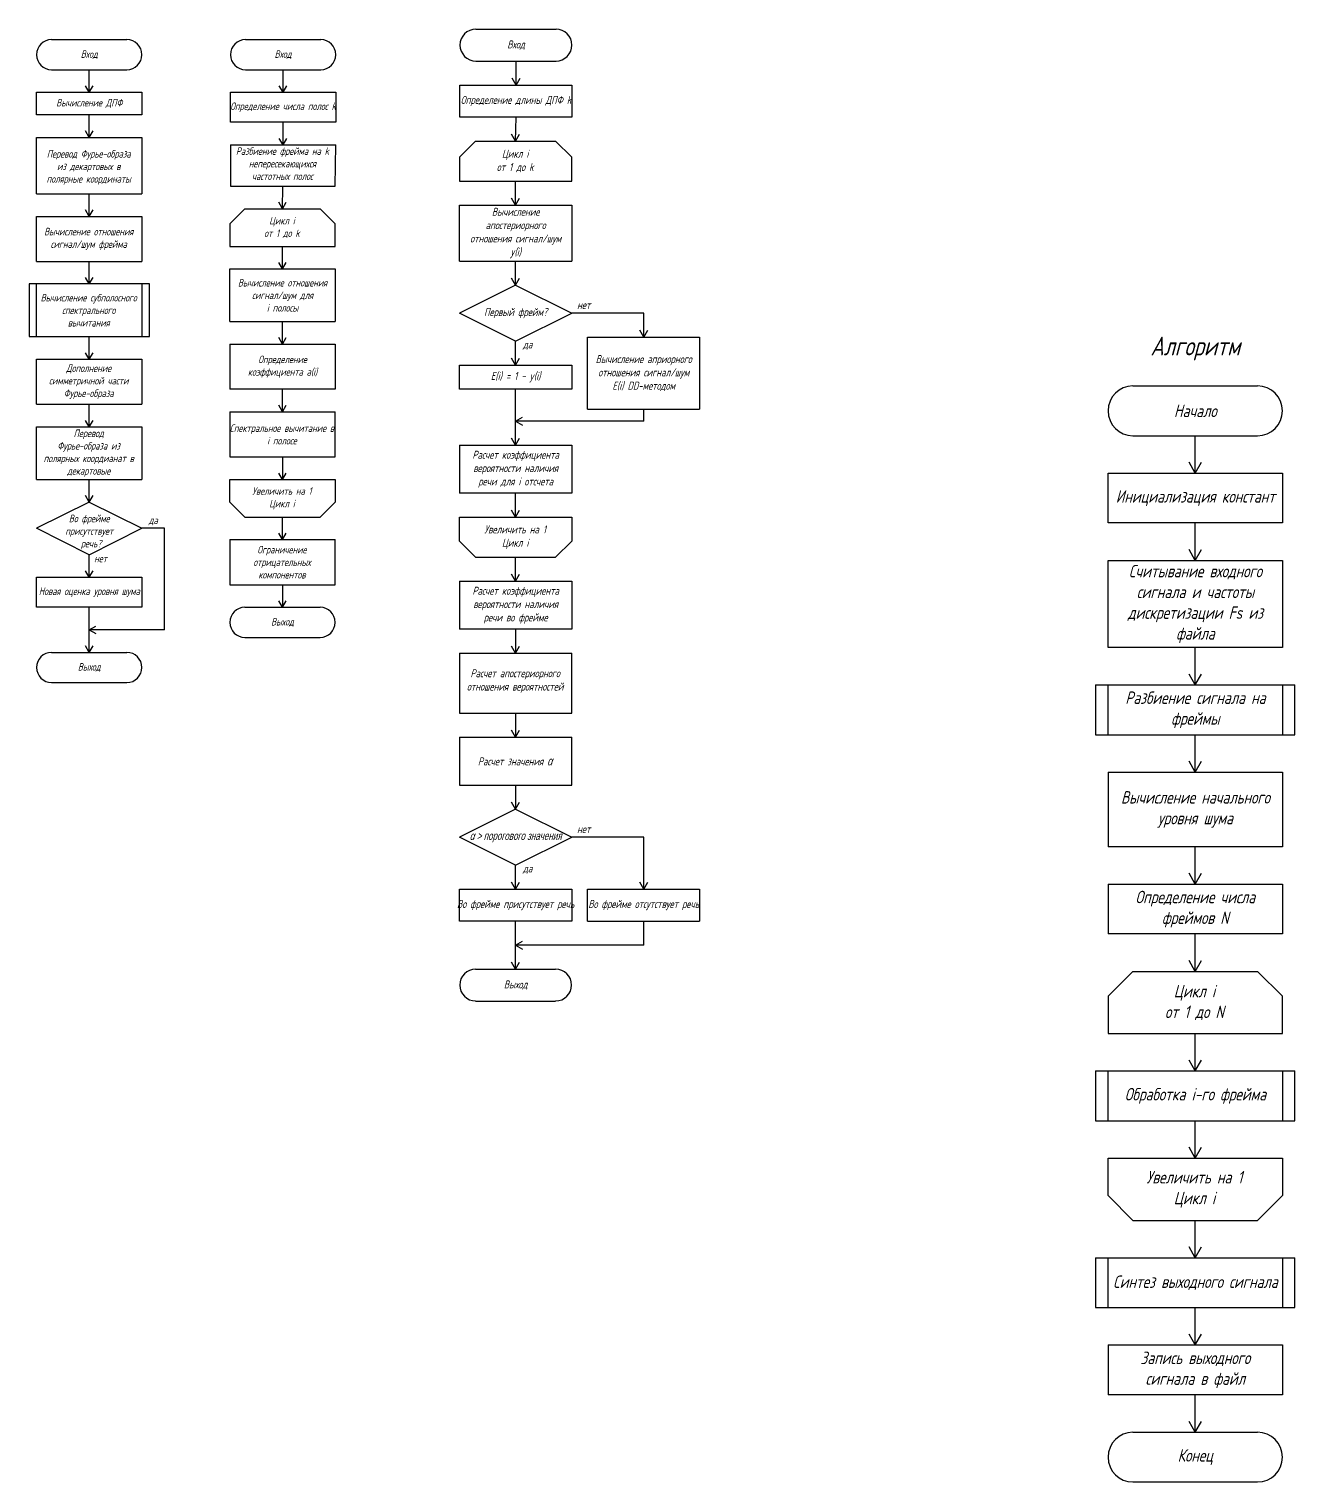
# Model space of a CAD drawing. Extents: x 100 to 3860, y -1735 to 768.
# Drawn here: x 904 to 1920, y -1309 to -142 of the extents above; entities that cross this region are included whole.
import ezdxf

# ---------------------------------------------------------------- set-up
doc = ezdxf.new("R2010")
doc.units = 0
doc.header["$MEASUREMENT"] = 0
doc.layers.get('0').update_dxf_attribs({"linetype": 'CONTINUOUS'})
doc.layers.add('текст', color=7, linetype='CONTINUOUS', lineweight=30)
doc.styles.add('стиль1', font='romans.shx', dxfattribs={"width": 0.75, "oblique": 15, "height": 3.5})

msp = doc.modelspace()

# ---------------------------------------------------------------- linework, layer by layer
for p, q in [((922, -150.6), (982.4, -150.6)), ((1077.7, -150.6), (1138, -150.6)), ((1262.6, -142.1), (1326.9, -142.1)), ((1262.6, -142.1), (1326.9, -142.1)), ((922, -174.8), (982.4, -174.8)), ((952.2, -192.9), (952.2, -174.8)), ((1077.7, -174.8), (1138, -174.8)), ((1107.8, -192.9), (1107.8, -174.8)), ((1262.6, -167.8), (1326.9, -167.8)), ((1262.6, -167.8), (1326.9, -167.8)), ((1294.8, -187.1), (1294.8, -167.8)), ((1294.8, -187.1), (1294.8, -167.8)), ((1294.8, -187.1), (1291.6, -181.5)), ((1294.8, -187.1), (1291.6, -181.5)), ((1294.8, -187.1), (1298, -181.5)), ((1294.8, -187.1), (1298, -181.5)), ((910, -192.9), (994.5, -192.9)), ((910, -211), (910, -192.9)), ((952.2, -192.9), (949.2, -187.6)), ((952.2, -192.9), (955.3, -187.6)), ((994.5, -192.9), (994.5, -211)), ((1065.6, -192.9), (1150.1, -192.9)), ((1065.6, -217), (1065.6, -192.9)), ((1107.8, -192.9), (1104.8, -187.6)), ((1107.8, -192.9), (1110.9, -187.6)), ((1150.1, -192.9), (1150.1, -217)), ((1249.8, -187.1), (1339.7, -187.1)), ((1249.8, -212.8), (1249.8, -187.1)), ((1249.8, -187.1), (1339.7, -187.1)), ((1249.8, -212.8), (1249.8, -187.1)), ((1339.7, -187.1), (1339.7, -212.8)), ((1339.7, -187.1), (1339.7, -212.8)), ((994.5, -211), (910, -211)), ((952.2, -229.1), (952.2, -211)), ((1150.1, -217), (1065.6, -217)), ((1107.8, -235.1), (1107.8, -217)), ((1339.7, -212.8), (1249.8, -212.8)), ((1339.7, -212.8), (1249.8, -212.8)), ((1294.5, -232.1), (1294.8, -212.8)), ((1294.5, -232.1), (1294.8, -212.8)), ((910, -229.1), (994.5, -229.1)), ((910, -274.4), (910, -229.1)), ((952.2, -229.1), (949.2, -223.9)), ((952.2, -229.1), (955.3, -223.9)), ((994.5, -229.1), (994.5, -274.4)), ((1107.8, -235.1), (1104.8, -229.9)), ((1107.8, -235.1), (1110.9, -229.9)), ((1262.4, -232.1), (1249.5, -244.9)), ((1262.4, -232.1), (1249.5, -244.9)), ((1262.4, -232.1), (1326.6, -232.1)), ((1262.4, -232.1), (1326.6, -232.1)), ((1294.5, -232.1), (1291.3, -226.5)), ((1294.5, -232.1), (1291.3, -226.5)), ((1294.5, -232.1), (1297.7, -226.5)), ((1294.5, -232.1), (1297.7, -226.5)), ((1326.6, -232.1), (1339.5, -244.9)), ((1326.6, -232.1), (1339.5, -244.9)), ((1065.6, -235.1), (1150.1, -235.1)), ((1065.6, -235.1), (1065.6, -268.3)), ((1149.6, -268.3), (1150.1, -235.1)), ((1249.5, -244.9), (1249.5, -264.2)), ((1249.5, -244.9), (1249.5, -264.2)), ((1339.5, -264.2), (1339.5, -244.9)), ((1339.5, -264.2), (1339.5, -244.9)), ((1249.5, -264.2), (1339.5, -264.2)), ((1249.5, -264.2), (1339.5, -264.2)), ((1294.5, -283.4), (1294.5, -264.2)), ((1294.5, -283.4), (1294.5, -264.2)), ((910, -274.4), (994.5, -274.4)), ((952.2, -292.5), (952.2, -274.4)), ((1065.6, -268.3), (1149.6, -268.3)), ((1107.3, -286.4), (1107.6, -268.3)), ((1294.5, -283.4), (1291.3, -277.9)), ((1294.5, -283.4), (1291.3, -277.9)), ((1294.5, -283.4), (1297.7, -277.9)), ((1294.5, -283.4), (1297.7, -277.9)), ((952.2, -292.5), (949.2, -287.3)), ((952.2, -292.5), (955.3, -287.3)), ((1077.2, -286.4), (1065.1, -298.5)), ((1077.2, -286.4), (1137.5, -286.4)), ((1107.3, -286.4), (1104.3, -281.2)), ((1107.3, -286.4), (1110.4, -281.2)), ((1137.5, -286.4), (1149.6, -298.5)), ((1249.5, -283.4), (1339.5, -283.4)), ((1249.5, -328.4), (1249.5, -283.4)), ((1249.5, -283.4), (1339.5, -283.4)), ((1249.5, -328.4), (1249.5, -283.4)), ((1339.5, -283.4), (1339.5, -328.4)), ((1339.5, -283.4), (1339.5, -328.4)), ((910, -292.5), (994.5, -292.5)), ((910, -328.7), (910, -292.5)), ((994.5, -292.5), (994.5, -328.7)), ((1065.1, -298.5), (1065.1, -316.6)), ((1149.6, -316.6), (1149.6, -298.5)), ((1065.1, -316.6), (1149.6, -316.6)), ((1107.3, -334.7), (1107.3, -316.6)), ((910, -328.7), (994.5, -328.7)), ((952.2, -346.8), (952.2, -328.7)), ((1065.1, -334.7), (1149.6, -334.7)), ((1065.1, -377), (1065.1, -334.7)), ((1107.3, -334.7), (1104.3, -329.5)), ((1107.3, -334.7), (1110.4, -329.5)), ((1149.6, -334.7), (1149.6, -377)), ((1249.5, -328.4), (1339.5, -328.4)), ((1249.5, -328.4), (1339.5, -328.4)), ((1294.5, -347.7), (1294.5, -328.4)), ((1294.5, -347.7), (1294.5, -328.4)), ((903.9, -346.8), (903.9, -389.1)), ((1000.5, -346.8), (903.9, -346.8)), ((910, -389.1), (910, -346.8)), ((952.2, -346.8), (949.2, -341.6)), ((952.2, -346.8), (955.3, -341.6)), ((994.5, -346.8), (994.5, -389.1)), ((1000.5, -389.1), (1000.5, -346.8)), ((1294.5, -347.7), (1249.5, -370.2)), ((1294.5, -347.7), (1249.5, -370.2)), ((1294.5, -347.7), (1291.3, -342.1)), ((1294.5, -347.7), (1291.3, -342.1)), ((1294.5, -347.7), (1297.7, -342.1)), ((1294.5, -347.7), (1297.7, -342.1)), ((1294.5, -347.7), (1339.5, -370.2)), ((1294.5, -347.7), (1339.5, -370.2)), ((1294.5, -392.6), (1249.5, -370.2)), ((1294.5, -392.6), (1249.5, -370.2)), ((1294.5, -392.6), (1339.5, -370.2)), ((1294.5, -392.6), (1339.5, -370.2)), ((1397.3, -370.2), (1339.5, -370.2)), ((1397.3, -370.2), (1339.5, -370.2)), ((1397.3, -389.4), (1397.3, -370.2)), ((1397.3, -389.4), (1397.3, -370.2)), ((1065.1, -377), (1149.6, -377)), ((1107.3, -395.1), (1107.3, -377)), ((1397.3, -389.4), (1394.1, -383.9)), ((1397.3, -389.4), (1394.1, -383.9)), ((1397.3, -389.4), (1400.5, -383.9)), ((1397.3, -389.4), (1400.5, -383.9)), ((903.9, -389.1), (1000.5, -389.1)), ((952.2, -407.2), (952.2, -389.1)), ((1065.1, -395.1), (1149.6, -395.1)), ((1065.1, -395.1), (1065.1, -431.3)), ((1107.3, -395.1), (1104.3, -389.9)), ((1107.3, -395.1), (1110.4, -389.9)), ((1149.6, -395.1), (1149.6, -431.3)), ((1294.5, -411.9), (1294.5, -392.6)), ((1294.5, -411.9), (1294.5, -392.6)), ((1352.3, -389.4), (1442.2, -389.4)), ((1352.3, -447.2), (1352.3, -389.4)), ((1352.3, -389.4), (1442.2, -389.4)), ((1352.3, -447.2), (1352.3, -389.4)), ((1442.2, -389.4), (1442.2, -447.2)), ((1442.2, -389.4), (1442.2, -447.2)), ((910, -407.2), (994.5, -407.2)), ((910, -443.4), (910, -407.2)), ((952.2, -407.2), (949.2, -402)), ((952.2, -407.2), (955.3, -402)), ((994.5, -407.2), (994.5, -443.4)), ((1294.5, -411.9), (1291.3, -406.4)), ((1294.5, -411.9), (1291.3, -406.4)), ((1294.5, -411.9), (1297.7, -406.4)), ((1294.5, -411.9), (1297.7, -406.4)), ((1249.5, -411.9), (1339.5, -411.9)), ((1249.5, -431.2), (1249.5, -411.9)), ((1249.5, -411.9), (1339.5, -411.9)), ((1249.5, -431.2), (1249.5, -411.9)), ((1339.5, -411.9), (1339.5, -431.2)), ((1339.5, -411.9), (1339.5, -431.2)), ((1149.6, -431.3), (1065.1, -431.3)), ((1107.3, -449.4), (1107.3, -431.3)), ((1339.5, -431.2), (1249.5, -431.2)), ((1339.5, -431.2), (1249.5, -431.2)), ((1294.5, -476.2), (1294.5, -431.2)), ((1294.5, -476.2), (1294.5, -431.2)), ((1790, -428.7), (1890, -428.7)), ((910, -443.4), (994.5, -443.4)), ((952.2, -461.5), (952.2, -443.4)), ((1065.1, -449.4), (1149.6, -449.4)), ((1065.1, -449.4), (1065.1, -485.7)), ((1107.3, -449.4), (1104.3, -444.2)), ((1107.3, -449.4), (1110.4, -444.2)), ((1149.6, -485.7), (1149.6, -449.4)), ((1294.5, -456.9), (1300.1, -453.7)), ((1294.5, -456.9), (1300.1, -453.7)), ((1352.3, -447.2), (1442.2, -447.2)), ((1352.3, -447.2), (1442.2, -447.2)), ((1397.3, -456.9), (1397.3, -447.2)), ((1397.3, -456.9), (1397.3, -447.2)), ((910, -461.5), (994.5, -461.5)), ((910, -503.8), (910, -461.5)), ((952.2, -461.5), (949.2, -456.3)), ((952.2, -461.5), (955.3, -456.3)), ((994.5, -461.5), (994.5, -503.8)), ((1397.3, -456.9), (1294.5, -456.9)), ((1294.5, -456.9), (1300.1, -460.1)), ((1397.3, -456.9), (1294.5, -456.9)), ((1294.5, -456.9), (1300.1, -460.1)), ((1249.5, -476.2), (1339.5, -476.2)), ((1249.5, -476.2), (1249.5, -514.7)), ((1249.5, -476.2), (1339.5, -476.2)), ((1249.5, -476.2), (1249.5, -514.7)), ((1294.5, -476.2), (1291.3, -470.6)), ((1294.5, -476.2), (1291.3, -470.6)), ((1294.5, -476.2), (1297.7, -470.6)), ((1294.5, -476.2), (1297.7, -470.6)), ((1339.5, -476.2), (1339.5, -514.7)), ((1339.5, -476.2), (1339.5, -514.7)), ((1790, -468.7), (1890, -468.7)), ((1840, -498.7), (1840, -468.7)), ((1065.1, -485.7), (1149.6, -485.7)), ((1107.3, -485.7), (1107.3, -503.8)), ((1107.3, -503.8), (1104.3, -498.6)), ((1107.3, -503.8), (1110.4, -498.6)), ((1770, -498.7), (1910, -498.7)), ((1770, -538.7), (1770, -498.7)), ((1840, -498.7), (1835, -490)), ((1840, -498.7), (1845, -490)), ((1910, -498.7), (1910, -538.7)), ((910, -503.8), (994.5, -503.8)), ((952.2, -521.9), (952.2, -503.8)), ((1065.1, -521.9), (1065.1, -503.8)), ((1065.1, -503.8), (1149.6, -503.8)), ((1149.6, -503.8), (1149.6, -521.9)), ((952.2, -521.9), (910, -543)), ((952.2, -521.9), (949.2, -516.7)), ((952.2, -521.9), (955.3, -516.7)), ((952.2, -521.9), (994.5, -543)), ((1077.2, -534), (1065.1, -521.9)), ((1137.5, -534), (1149.6, -521.9)), ((1339.5, -514.7), (1249.5, -514.7)), ((1339.5, -514.7), (1249.5, -514.7)), ((1294.5, -534), (1294.5, -514.7)), ((1294.5, -534), (1294.5, -514.7)), ((1077.2, -534), (1137.5, -534)), ((1107.3, -552.1), (1107.3, -534)), ((1249.5, -553.3), (1249.5, -534)), ((1249.5, -534), (1339.5, -534)), ((1249.5, -553.3), (1249.5, -534)), ((1249.5, -534), (1339.5, -534)), ((1294.5, -534), (1291.3, -528.4)), ((1294.5, -534), (1291.3, -528.4)), ((1294.5, -534), (1297.7, -528.4)), ((1294.5, -534), (1297.7, -528.4)), ((1339.5, -534), (1339.5, -553.3)), ((1339.5, -534), (1339.5, -553.3)), ((952.2, -564.2), (910, -543)), ((952.2, -564.2), (994.5, -543)), ((1012.6, -543), (994.5, -543)), ((1012.6, -624.5), (1012.6, -543)), ((1107.3, -552.1), (1104.3, -546.8)), ((1107.3, -552.1), (1110.4, -546.8)), ((1910, -538.7), (1770, -538.7)), ((1840, -568.7), (1840, -538.7)), ((1065.1, -552.1), (1149.6, -552.1)), ((1065.1, -552.1), (1065.1, -588.3)), ((1149.6, -588.3), (1149.6, -552.1)), ((1262.4, -566.1), (1249.5, -553.3)), ((1262.4, -566.1), (1249.5, -553.3)), ((1326.6, -566.1), (1339.5, -553.3)), ((1326.6, -566.1), (1339.5, -553.3)), ((952.2, -582.3), (952.2, -564.2)), ((1262.4, -566.1), (1326.6, -566.1)), ((1262.4, -566.1), (1326.6, -566.1)), ((1294.5, -585.4), (1294.5, -566.1)), ((1294.5, -585.4), (1294.5, -566.1)), ((1770, -568.7), (1910, -568.7)), ((1770, -638.7), (1770, -568.7)), ((1840, -568.7), (1835, -560)), ((1840, -568.7), (1845, -560)), ((1910, -568.7), (1910, -638.7)), ((910, -582.3), (994.5, -582.3)), ((910, -606.4), (910, -582.3)), ((952.2, -582.3), (949.2, -577)), ((952.2, -582.3), (955.3, -577)), ((994.5, -582.3), (994.5, -606.4)), ((1294.5, -585.4), (1291.3, -579.8)), ((1294.5, -585.4), (1291.3, -579.8)), ((1294.5, -585.4), (1297.7, -579.8)), ((1294.5, -585.4), (1297.7, -579.8)), ((1065.1, -588.3), (1149.6, -588.3)), ((1107.3, -588.3), (1107.3, -606.4)), ((1249.5, -585.4), (1339.5, -585.4)), ((1249.5, -585.4), (1249.5, -623.9)), ((1249.5, -585.4), (1339.5, -585.4)), ((1249.5, -585.4), (1249.5, -623.9)), ((1339.5, -585.4), (1339.5, -623.9)), ((1339.5, -585.4), (1339.5, -623.9)), ((994.5, -606.4), (910, -606.4)), ((952.2, -642.6), (952.2, -606.4)), ((1077.2, -606.4), (1137.5, -606.4)), ((1107.3, -606.4), (1104.3, -601.2)), ((1107.3, -606.4), (1110.4, -601.2)), ((952.2, -624.5), (957.5, -621.5)), ((952.2, -624.5), (957.5, -627.5)), ((1012.6, -624.5), (952.2, -624.5)), ((1339.5, -623.9), (1249.5, -623.9)), ((1339.5, -623.9), (1249.5, -623.9)), ((1294.5, -623.9), (1294.5, -643.2)), ((1294.5, -623.9), (1294.5, -643.2)), ((952.2, -642.6), (949.2, -637.4)), ((952.2, -642.6), (955.3, -637.4)), ((1077.2, -630.6), (1137.5, -630.6)), ((1294.5, -643.2), (1291.3, -637.6)), ((1294.5, -643.2), (1291.3, -637.6)), ((1294.5, -643.2), (1297.7, -637.6)), ((1294.5, -643.2), (1297.7, -637.6)), ((1910, -638.7), (1770, -638.7)), ((1840, -668.7), (1840, -638.7)), ((922, -642.6), (982.4, -642.6)), ((1249.5, -643.2), (1339.5, -643.2)), ((1249.5, -643.2), (1249.5, -691.4)), ((1249.5, -643.2), (1339.5, -643.2)), ((1249.5, -643.2), (1249.5, -691.4)), ((1339.5, -691.4), (1339.5, -643.2)), ((1339.5, -691.4), (1339.5, -643.2)), ((1840, -668.7), (1835, -660)), ((1840, -668.7), (1845, -660)), ((922, -666.8), (982.4, -666.8)), ((1760, -668.7), (1920, -668.7)), ((1760, -668.7), (1760, -708.7)), ((1770, -708.7), (1770, -668.7)), ((1910, -668.7), (1910, -708.7)), ((1920, -708.7), (1920, -668.7)), ((1249.5, -691.4), (1339.5, -691.4)), ((1249.5, -691.4), (1339.5, -691.4)), ((1294.5, -691.4), (1294.5, -710.6)), ((1294.5, -691.4), (1294.5, -710.6)), ((1249.5, -710.6), (1339.5, -710.6)), ((1249.5, -710.6), (1249.5, -749.2)), ((1249.5, -710.6), (1339.5, -710.6)), ((1249.5, -710.6), (1249.5, -749.2)), ((1294.5, -710.6), (1291.3, -705.1)), ((1294.5, -710.6), (1291.3, -705.1)), ((1294.5, -710.6), (1297.7, -705.1)), ((1294.5, -710.6), (1297.7, -705.1)), ((1339.5, -749.2), (1339.5, -710.6)), ((1339.5, -749.2), (1339.5, -710.6)), ((1760, -708.7), (1920, -708.7)), ((1840, -738.7), (1840, -708.7)), ((1840, -738.7), (1835, -730)), ((1840, -738.7), (1845, -730)), ((1770, -738.7), (1910, -738.7)), ((1770, -738.7), (1770, -798.7)), ((1910, -738.7), (1910, -798.7)), ((1249.5, -749.2), (1339.5, -749.2)), ((1249.5, -749.2), (1339.5, -749.2)), ((1294.5, -749.2), (1294.5, -768.5)), ((1294.5, -749.2), (1294.5, -768.5)), ((1294.5, -768.5), (1249.5, -790.9)), ((1294.5, -768.5), (1249.5, -790.9)), ((1294.5, -768.5), (1291.3, -762.9)), ((1294.5, -768.5), (1291.3, -762.9)), ((1294.5, -768.5), (1297.7, -762.9)), ((1294.5, -768.5), (1297.7, -762.9)), ((1294.5, -768.5), (1339.5, -790.9)), ((1294.5, -768.5), (1339.5, -790.9)), ((1294.5, -813.4), (1249.5, -790.9)), ((1294.5, -813.4), (1249.5, -790.9)), ((1294.5, -813.4), (1339.5, -790.9)), ((1294.5, -813.4), (1339.5, -790.9)), ((1397.3, -790.9), (1339.5, -790.9)), ((1397.3, -790.9), (1339.5, -790.9)), ((1397.3, -832.7), (1397.3, -790.9)), ((1397.3, -832.7), (1397.3, -790.9)), ((1910, -798.7), (1770, -798.7)), ((1840, -828.7), (1840, -798.7)), ((1294.5, -832.7), (1294.5, -813.4)), ((1294.5, -832.7), (1294.5, -813.4)), ((1294.5, -832.7), (1291.3, -827.1)), ((1294.5, -832.7), (1291.3, -827.1)), ((1294.5, -832.7), (1297.7, -827.1)), ((1294.5, -832.7), (1297.7, -827.1)), ((1397.3, -832.7), (1394.1, -827.1)), ((1397.3, -832.7), (1394.1, -827.1)), ((1397.3, -832.7), (1400.5, -827.1)), ((1397.3, -832.7), (1400.5, -827.1)), ((1840, -828.7), (1835, -820)), ((1840, -828.7), (1845, -820)), ((1249.5, -832.7), (1339.5, -832.7)), ((1249.5, -858.4), (1249.5, -832.7)), ((1249.5, -832.7), (1339.5, -832.7)), ((1249.5, -858.4), (1249.5, -832.7)), ((1339.5, -832.7), (1339.5, -858.4)), ((1339.5, -832.7), (1339.5, -858.4)), ((1352.3, -832.7), (1442.2, -832.7)), ((1352.3, -858.4), (1352.3, -832.7)), ((1352.3, -832.7), (1442.2, -832.7)), ((1352.3, -858.4), (1352.3, -832.7)), ((1442.2, -832.7), (1442.2, -858.4)), ((1442.2, -832.7), (1442.2, -858.4)), ((1770, -828.7), (1910, -828.7)), ((1770, -828.7), (1770, -868.7)), ((1910, -828.7), (1910, -868.7)), ((1339.5, -858.4), (1249.5, -858.4)), ((1339.5, -858.4), (1249.5, -858.4)), ((1294.5, -896.9), (1294.5, -858.4)), ((1294.5, -896.9), (1294.5, -858.4)), ((1352.3, -858.4), (1442.2, -858.4)), ((1352.3, -858.4), (1442.2, -858.4)), ((1397.3, -877.6), (1397.3, -858.4)), ((1397.3, -877.6), (1397.3, -858.4)), ((1294.5, -877.6), (1300.1, -874.4)), ((1294.5, -877.6), (1300.1, -874.4)), ((1910, -868.7), (1770, -868.7)), ((1840, -898.7), (1840, -868.7)), ((1397.3, -877.6), (1294.5, -877.6)), ((1294.5, -877.6), (1300.1, -880.8)), ((1397.3, -877.6), (1294.5, -877.6)), ((1294.5, -877.6), (1300.1, -880.8)), ((1262.4, -896.9), (1326.6, -896.9)), ((1262.4, -896.9), (1326.6, -896.9)), ((1294.5, -896.9), (1291.3, -891.3)), ((1294.5, -896.9), (1291.3, -891.3)), ((1294.5, -896.9), (1297.7, -891.3)), ((1294.5, -896.9), (1297.7, -891.3)), ((1840, -898.7), (1835, -890)), ((1840, -898.7), (1845, -890)), ((1790, -898.7), (1770, -918.7)), ((1790, -898.7), (1890, -898.7)), ((1890, -898.7), (1910, -918.7)), ((1770, -918.7), (1770, -948.7)), ((1910, -948.7), (1910, -918.7)), ((1262.4, -922.6), (1326.6, -922.6)), ((1262.4, -922.6), (1326.6, -922.6)), ((1770, -948.7), (1910, -948.7)), ((1840, -978.7), (1840, -948.7)), ((1760, -978.7), (1920, -978.7)), ((1760, -978.7), (1760, -1018.7)), ((1770, -1018.7), (1770, -978.7)), ((1840, -978.7), (1835, -970)), ((1840, -978.7), (1845, -970)), ((1910, -978.7), (1910, -1018.7)), ((1920, -1018.7), (1920, -978.7)), ((1760, -1018.7), (1920, -1018.7)), ((1840, -1048.7), (1840, -1018.7)), ((1770, -1078.7), (1770, -1048.7)), ((1770, -1048.7), (1910, -1048.7)), ((1840, -1048.7), (1835, -1040)), ((1840, -1048.7), (1845, -1040)), ((1910, -1048.7), (1910, -1078.7)), ((1790, -1098.7), (1770, -1078.7)), ((1890, -1098.7), (1910, -1078.7)), ((1790, -1098.7), (1890, -1098.7)), ((1840, -1128.7), (1840, -1098.7)), ((1760, -1128.7), (1920, -1128.7)), ((1760, -1128.7), (1760, -1168.7)), ((1770, -1168.7), (1770, -1128.7)), ((1840, -1128.7), (1835, -1120)), ((1840, -1128.7), (1845, -1120)), ((1910, -1128.7), (1910, -1168.7)), ((1920, -1168.7), (1920, -1128.7)), ((1760, -1168.7), (1920, -1168.7)), ((1840, -1198.7), (1840, -1168.7)), ((1770, -1198.7), (1910, -1198.7)), ((1770, -1198.7), (1770, -1238.7)), ((1840, -1198.7), (1835, -1190)), ((1840, -1198.7), (1845, -1190)), ((1910, -1198.7), (1910, -1238.7)), ((1910, -1238.7), (1770, -1238.7)), ((1840, -1268.7), (1840, -1238.7)), ((1790, -1268.7), (1890, -1268.7)), ((1840, -1268.7), (1835, -1260)), ((1840, -1268.7), (1845, -1260)), ((1790, -1308.7), (1890, -1308.7))]:
    msp.add_line(p, q)
for centre, radius, start, end in [((922, -162.7), 12.1, 90, 270), ((982.4, -162.7), 12.1, 270, 90), ((1077.7, -162.7), 12.1, 90, 270), ((1138, -162.7), 12.1, 270, 90), ((1262.6, -155), 12.8, 90, 270), ((1262.6, -155), 12.8, 90, 270), ((1326.9, -155), 12.8, 270, 90), ((1326.9, -155), 12.8, 270, 90), ((1790, -448.7), 20, 90, 270), ((1890, -448.7), 20, 270, 90), ((1077.2, -618.5), 12.1, 90, 270), ((1137.5, -618.5), 12.1, 270, 90), ((922, -654.7), 12.1, 90, 270), ((982.4, -654.7), 12.1, 270, 90), ((1262.4, -909.7), 12.8, 90, 270), ((1262.4, -909.7), 12.8, 90, 270), ((1326.6, -909.7), 12.8, 270, 90), ((1326.6, -909.7), 12.8, 270, 90), ((1790, -1288.7), 20, 90, 270), ((1890, -1288.7), 20, 270, 90)]:
    msp.add_arc(centre, radius, start, end)

# ---------------------------------------------------------------- texts
at = {"layer": 'текст', "attachment_point": 5, "style": 'стиль1'}
for s, width, gutter_width, heights, insert, char_height in [('\\pxqc;Вход', 64.318, 11.2, [6.72], (1294.8, -155), 6.42), ('\\pxqc;Вход', 64.318, 11.2, [6.72], (1294.8, -155), 6.42), ('\\pxqc;Вход', 60.449, 10.6, [6.31], (952.2, -162.7), 6.04), ('\\pxqc;Вход', 60.449, 10.6, [6.31], (1107.8, -162.7), 6.04), ('\\pxqc;Вычисление ДПФ', 83.726, 10.6, [23.5], (952.3, -201.9), 6.037), ('\\pxqc;Определение длины ДПФ k', 90.994, 11.2, [44.1], (1294.8, -199.9), 6.424), ('\\pxqc;Определение длины ДПФ k', 90.994, 11.2, [44.1], (1294.8, -199.9), 6.424), ('\\pxqc;Определение числа полос k', 85.521, 10.6, [41.4], (1107.8, -204.9), 6.037), ('\\pxqc;Перевод Фурье-образа из декартовых в полярные координаты ', 81.582, 10.6, [48.8], (951.8, -253.2), 6.037), ('\\pxqc;Разбиение фрейма на k непересекающихся частотных полос', 85.521, 10.6, [26.8], (1107.3, -250.2), 6.037), ('\\pxqc;Цикл i\\Pот 1 до k', 89.084, 11.2, [25], (1294.1, -248.1), 6.424), ('\\pxqc;Цикл i\\Pот 1 до k', 89.084, 11.2, [25], (1294.1, -248.1), 6.424), ('\\pxqc;Вычисление апостериорного отношения сигнал/шум y(i)', 89.084, 11.2, [51.8], (1294.5, -305.9), 6.424), ('\\pxqc;Вычисление апостериорного отношения сигнал/шум y(i)', 89.084, 11.2, [51.8], (1294.5, -305.9), 6.424), ('\\pxqc;Вычисление отношения сигнал/шум фрейма', 83.726, 10.6, [34.5], (951.8, -310.6), 6.037), ('\\pxqc;Цикл i\\Pот 1 до k', 83.726, 10.6, [23.5], (1106.9, -301.5), 6.037), ('\\pxqc;Вычисление отношения сигнал/шум для \\Pi полосы', 83.726, 10.6, [54.3], (1107.4, -355.9), 6.037), ('\\pxqc;Вычисление субполосного спектрального вычитания', 83.726, 10.6, [39.3], (951.8, -367.9), 6.037), ('\\pxqc;Первый фрейм?', 89.084, 11.2, [9.14], (1294.5, -370.2), 6.424), ('\\pxqc;Первый фрейм?', 89.084, 11.2, [9.14], (1294.5, -370.2), 6.424), ('\\pxqc;нет', 19.063, 11.2, [9.14], (1349.1, -363.7), 6.42), ('\\pxqc;нет', 19.063, 11.2, [9.14], (1349.1, -363.7), 6.42), ('\\pxqc;да', 19.063, 11.2, [9.14], (1304.1, -395.9), 6.42), ('\\pxqc;да', 19.063, 11.2, [9.14], (1304.1, -395.9), 6.42), ('\\pxqc;Алгоритм', 100.129, 17.5, [10.5], (1840, -398.7), 15), ('\\pxqc;Определение коэффициента a(i) ', 83.726, 10.6, [31.4], (1107.4, -413.2), 6.037), ('\\pxqc;Вычисление априорного отношения сигнал/шум E(i) DD-методом', 89.084, 11.2, [57.3], (1397.3, -418.3), 6.424), ('\\pxqc;Вычисление априорного отношения сигнал/шум E(i) DD-методом', 89.084, 11.2, [57.3], (1397.3, -418.3), 6.424), ('\\pxqc;Дополнение симметричной части Фурье-образа', 83.726, 10.6, [34.5], (951.8, -425.3), 6.037), ('\\pxqc;E(i) = 1 - y(i)', 89.456, 11.2, [8.27], (1294.5, -421.6), 6.424), ('\\pxqc;E(i) = 1 - y(i)', 89.456, 11.2, [8.27], (1294.5, -421.6), 6.424), ('\\pxqc;Начало', 100.129, 17.5, [10.5], (1840, -448.7), 10), ('\\pxqc;Перевод \\PФурье-образа из полярных коордианат в декартовые ', 83.726, 10.6, [40.3], (951.8, -482.6), 6.037), ('\\pxqc;Спектральное вычитание в \\Pi полосе', 79.295, 10.6, [31.4], (1106.9, -467.6), 6.037), ('\\pxqc;Расчет коэффициента вероятности наличия речи для i отсчета', 89.084, 11.2, [33.4], (1294.5, -495.5), 6.424), ('\\pxqc;Расчет коэффициента вероятности наличия речи для i отсчета', 89.084, 11.2, [33.4], (1294.5, -495.5), 6.424), ('\\pxqc;Увеличить на 1\\PЦикл i', 83.726, 10.6, [23.5], (1106.9, -518.9), 6.037), ('\\pxqc;Инициализация констант', 138.684, 17.5, [38.9], (1840.1, -518.7), 10), ('\\pxqc;Во фрейме \\P\\pq*;присутствует \\P\\pqc; речь?', 83.726, 10.6, [46], (952.2, -546), 6.037), ('\\pxqc;да', 17.917, 10.6, [8.59], (1003.6, -537), 6.04), ('\\pxqc;Увеличить на 1\\PЦикл i', 89.084, 11.2, [25], (1294.1, -550.1), 6.424), ('\\pxqc;Увеличить на 1\\PЦикл i', 89.084, 11.2, [25], (1294.1, -550.1), 6.424), ('\\pxqc;Ограничение отрицательных компонентов', 79.295, 10.6, [31.4], (1106.9, -570.2), 6.037), ('\\pxqc;нет', 17.917, 10.6, [8.59], (961.3, -567.2), 6.04), ('\\pxqc;Считывание входного сигнала и частоты дискретизации Fs из файла', 139.263, 17.5, [70.7], (1840.1, -603.7), 10), ('\\pxqc;Новая оценка уровня шума', 84.075, 10.6, [42.7], (952.3, -594.3), 6.037), ('\\pxqc;Расчет коэффициента вероятности наличия речи во фрейме', 89.084, 11.2, [33.4], (1294.5, -604.7), 6.424), ('\\pxqc;Расчет коэффициента вероятности наличия речи во фрейме', 89.084, 11.2, [33.4], (1294.5, -604.7), 6.424), ('\\pxqc;Выход', 60.449, 10.6, [6.31], (1107.3, -618.5), 6.037), ('\\pxqc;Выход', 60.449, 10.6, [6.31], (952.2, -654.7), 6.037), ('\\pxqc;Расчет апостериорного отношения вероятностей', 84.37, 11.2, [42.4], (1294.1, -665.6), 6.424), ('\\pxqc;Расчет апостериорного отношения вероятностей', 84.37, 11.2, [42.4], (1294.1, -665.6), 6.424), ('\\pxqc;Разбиение сигнала на фреймы', 138.684, 17.5, [38.9], (1840.1, -688.7), 10), ('Расчет значения {\\fArial|b0|i0|c0|p34;\\H1.08333x;α}', 84.37, 11.2, [33.4], (1294.1, -729.9), 6.424), ('\\pxqc;Вычисление начального уровня шума', 138.684, 17.5, [52], (1840.1, -768.7), 10), ('{\\fArial|b0|i0|c0|p34;α\\fMS Shell Dlg 2|b0|i0|c204|p0; \\fMS Shell Dlg 2|b0|i0|c0|p0;> \\fMS Shell Dlg 2|b0|i0|c204|p0;порогового значения}', 89.084, 11.2, [23.3], (1294.5, -790.9), 6.4235), ('{\\fArial|b0|i0|c0|p34;α\\fMS Shell Dlg 2|b0|i0|c204|p0; \\fMS Shell Dlg 2|b0|i0|c0|p0;> \\fMS Shell Dlg 2|b0|i0|c204|p0;порогового значения}', 89.084, 11.2, [23.3], (1294.5, -790.9), 6.4235), ('\\pxqc;нет', 19.063, 11.2, [9.14], (1349.1, -784.5), 6.42), ('\\pxqc;нет', 19.063, 11.2, [9.14], (1349.1, -784.5), 6.42), ('\\pxqc;да', 19.063, 11.2, [9.14], (1304.1, -816.6), 6.42), ('\\pxqc;да', 19.063, 11.2, [9.14], (1304.1, -816.6), 6.42), ('\\pxqc;Определение числа фреймов N', 138.684, 17.5, [33.6], (1840, -848.7), 10), ('\\pxqc;Во фрейме присутствует речь', 89.456, 11.2, [20.2], (1294.5, -845.5), 6.424), ('\\pxqc;Во фрейме присутствует речь', 89.456, 11.2, [20.2], (1294.5, -845.5), 6.424), ('\\pxqc;Во фрейме отсутствует речь', 89.084, 11.2, [24.2], (1397.3, -845.5), 6.424), ('\\pxqc;Во фрейме отсутствует речь', 89.084, 11.2, [24.2], (1397.3, -845.5), 6.424), ('\\pxqc;Выход', 64.318, 11.2, [6.72], (1294.5, -909.7), 6.424), ('\\pxqc;Выход', 64.318, 11.2, [6.72], (1294.5, -909.7), 6.424), ('\\pxqc;Цикл i\\Pот 1 до N', 138.684, 17.5, [38.9], (1839.3, -923.7), 10), ('\\pxqc;Обработка i-го фрейма', 138.684, 17.5, [38.9], (1840.1, -998.7), 10), ('\\pxqc;Увеличить на 1\\PЦикл i', 138.684, 17.5, [38.9], (1839.3, -1073.7), 10), ('\\pxqc;Синтез выходного сигнала', 138.684, 17.5, [38.9], (1840.1, -1148.7), 10), ('\\pxqc;Запись выходного сигнала в файл', 138.684, 17.5, [33.6], (1840, -1218.7), 10), ('\\pxqc;Конец', 100.129, 17.5, [10.5], (1840, -1288.7), 10)]:
    msp.add_mtext_dynamic_manual_height_columns(s, width=width, gutter_width=gutter_width, heights=heights, dxfattribs=dict(at, insert=insert, char_height=char_height))

doc.saveas('drawing.dxf')
